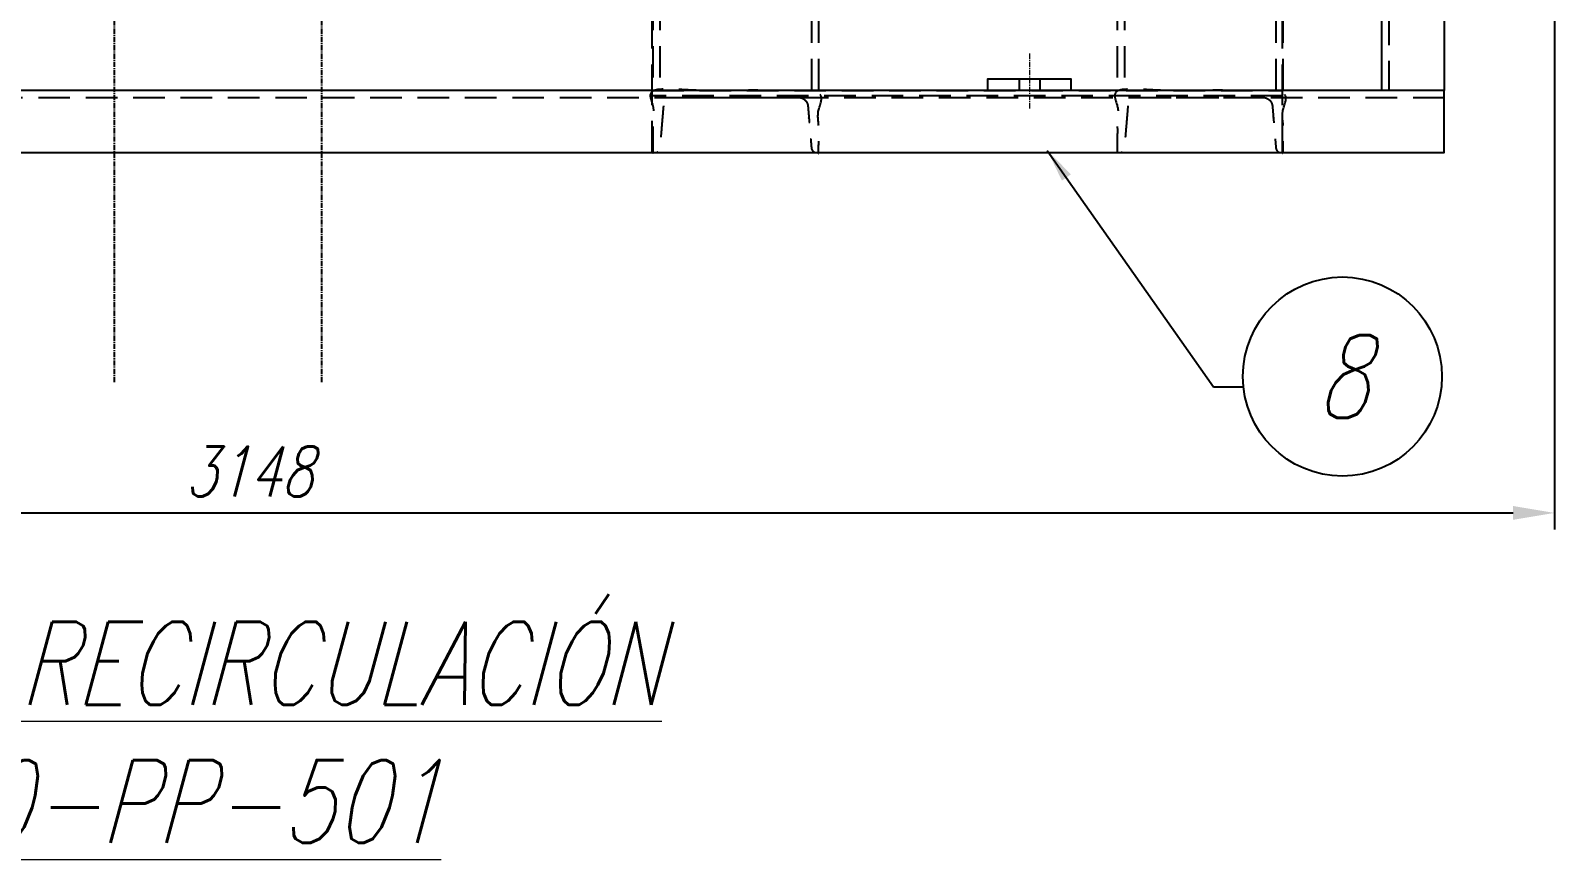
# Model space of a CAD drawing. Header units: millimetres. Extents: x -2122 to 22797, y 3569 to 89276.
# Drawn here: x 363 to 2200, y 81314 to 82313 of the extents above; entities that cross this region are included whole.
import ezdxf
from ezdxf.enums import TextEntityAlignment as Align

# ---------------------------------------------------------------- set-up
doc = ezdxf.new("R2010")
doc.units = ezdxf.units.MM
doc.header["$LTSCALE"] = 20
doc.linetypes.add('CENTER', pattern=[2, 1.25, -0.25, 0.25, -0.25])
doc.linetypes.add('HIDDEN', pattern=[9.525, 6.35, -3.175])
for name, color, linetype in [('IA-DIM', 7, 'Continuous'), ('IA-EJES', 4, 'CENTER'), ('IA-ESTRUCTURAS', 2, 'Continuous'), ('IA-SEGM', 1, 'HIDDEN'), ('IA-TEXT', 2, 'Continuous')]:
    doc.layers.add(name, color=color, linetype=linetype)
doc.layers.add('IA-TITLE', color=6, linetype='Continuous', lineweight=13)
doc.styles.add('ING-AMB', font='romans.shx', dxfattribs={"width": 0.75, "oblique": 15})
doc.styles.add('SALVADOR', font='romans.shx', dxfattribs={"width": 0.75, "oblique": 15})
doc.dimstyles.new('ING-AMB 16', dxfattribs={"dimscale": 16, "dimtxt": 3, "dimasz": 2.5, "dimexe": 1, "dimexo": 1, "dimgap": 1, "dimtad": 1, "dimdec": 0, "dimzin": 0, "dimdsep": 46, "dimtxsty": 'ING-AMB', "dimcen": 0.1, "dimclrd": 7, "dimclre": 7, "dimclrt": 2, "dimadec": 0, "dimazin": 0, "dimtfac": 1, "dimtdec": 0, "dimtmove": 0, "dimatfit": 0, "dimfxl": 1.25, "dimtfill": 1, "dimtolj": 1, "dimtzin": 0, "dimarcsym": 1})
doc.dimstyles.new('ING-AMB 20', dxfattribs={"dimscale": 20, "dimtxt": 3, "dimasz": 2.5, "dimexe": 1, "dimexo": 1, "dimgap": 1, "dimtad": 1, "dimdec": 0, "dimzin": 0, "dimdsep": 46, "dimtxsty": 'ING-AMB', "dimcen": 0.1, "dimclrd": 7, "dimclre": 7, "dimclrt": 2, "dimadec": 0, "dimazin": 0, "dimtfac": 1, "dimtdec": 0, "dimtmove": 0, "dimatfit": 0, "dimfxl": 1.25, "dimtolj": 1, "dimtzin": 0, "dimarcsym": 1})

# ---------------------------------------------------------------- blocks, each defined once
blk = doc.blocks.new('*D39')
at = {"layer": 'Defpoints', "color": 0, "transparency": 16777216}
for p in [(2200.2, 82616.5), (-947.9, 82578.1), (2200.2, 81731.7)]:
    blk.add_point(p, dxfattribs=at)
at = {"layer": 'IA-DIM', "color": 7, "lineweight": -2, "transparency": 16777216}
for p, q in [((2200.2, 82596.5), (2200.2, 81711.7)), ((-947.9, 82558.1), (-947.9, 81711.7)), ((-897.9, 81731.7), (2150.2, 81731.7))]:
    blk.add_line(p, q, dxfattribs=at)
at = {"layer": 'IA-DIM', "color": 7, "transparency": 16777216}
for points in [[(-897.9, 81740.1), (-897.9, 81723.4), (-947.9, 81731.7)], [(2150.2, 81740.1), (2150.2, 81723.4), (2200.2, 81731.7)]]:
    blk.add_solid(points, dxfattribs=at)
at = {"layer": 'IA-DIM', "color": 2, "transparency": 16777216, "insert": (626.2, 81781.7), "char_height": 60, "attachment_point": 5, "style": 'ING-AMB'}
blk.add_mtext('\\A1;3148', dxfattribs=at)
blk = doc.blocks.new('EJE')
blk.add_circle((0, 6), 6)
at = {"style": 'SALVADOR', "oblique": 15, "width": 0.75}
blk.add_attdef('N', text='', height=5, dxfattribs=at).set_placement((0, 6), align=Align.MIDDLE)

msp = doc.modelspace()

# ---------------------------------------------------------------- linework, layer by layer
at = {"layer": 'IA-EJES', "ltscale": 0.25}
for p, q in [((464.1, 81889.4), (464.1, 83701.9)), ((714.1, 81889.4), (714.1, 83701.9))]:
    msp.add_line(p, q, dxfattribs=at)
at = {"layer": 'IA-EJES', "lineweight": 15, "ltscale": 0.25}
msp.add_line((1567.1, 82285.6), (1567.1, 82218.2), dxfattribs=at)
at = {"layer": 'IA-ESTRUCTURAS'}
for points in [[(1992.1, 83191.2), (2067.1, 83191.2), (2067.1, 82241.2), (1992.1, 82241.2), (1992.1, 83191.2), (1992.1, 83191.2)], [(-827.9, 82241.2), (-827.9, 82166.2), (2067.1, 82166.2), (2067.1, 82241.2), (-827.9, 82241.2), (-752.9, 82241.2)]]:
    msp.add_lwpolyline(points, dxfattribs=at)
at = {"layer": 'IA-ESTRUCTURAS', "color": 2, "elevation": 0}
msp.add_lwpolyline([(1617.1, 82241.2), (1517.1, 82241.2), (1517.1, 82255.2), (1617.1, 82255.2)], close=True, dxfattribs=at)
at = {"layer": 'IA-SEGM', "ltscale": 0.3, "extrusion": (2.44929e-16, 1, -1.83697e-16)}
for p, q in [((1113.1, 83266.2), (1113.1, 82241.2)), ((1121.6, 83266.2), (1121.6, 82241.2)), ((1304.6, 82241.2), (1304.6, 83266.2)), ((1313.1, 82241.2), (1313.1, 83266.2)), ((1673.1, 83266.2), (1673.1, 82241.2)), ((1681.6, 83266.2), (1681.6, 82241.2)), ((1864.6, 82241.2), (1864.6, 83266.2)), ((1873.1, 82241.2), (1873.1, 83266.2))]:
    msp.add_line(p, q, dxfattribs=at)
at = {"layer": 'IA-SEGM', "ltscale": 0.3}
for p, q in [((1112.3, 82234.5), (1112.3, 83198)), ((1872.3, 82234.5), (1872.3, 83198)), ((2000.6, 83191.2), (2000.6, 82241.2)), ((1554.6, 82255.2, 0), (1554.6, 82241.2, 0)), ((1579.6, 82255.2, 0), (1579.6, 82241.2, 0)), ((-827.9, 82232.7), (2067.1, 82232.7)), ((1112.3, 82240.9), (1872.3, 82240.9)), ((1872.3, 82234.5), (1112.3, 82234.5)), ((1112.3, 82166.2), (1112.3, 82234.5)), ((1872.3, 82166.2), (1872.3, 82234.5)), ((1112.3, 82166.2), (1872.3, 82166.2))]:
    msp.add_line(p, q, dxfattribs=at)
for points in [[(1288.6, 82232.7), (1213.1, 82232.7), (1137.6, 82232.7), (1127.1, 82232.7), (1126.2, 82222.2), (1124.1, 82197), (1122, 82171.7), (1121.5, 82166.2), (1116, 82166.2), (1114.6, 82166.2), (1113.1, 82166.2), (1113.1, 82203.7), (1113.1, 82241.2), (1213.1, 82241.2), (1313.1, 82241.2), (1313.1, 82203.7), (1313.1, 82166.2), (1311.7, 82166.2), (1310.3, 82166.2), (1304.8, 82166.2), (1304.3, 82171.7), (1302.2, 82197), (1300.1, 82222.2), (1299.2, 82232.7), (1288.6, 82232.7)], [(1848.6, 82232.7), (1773.1, 82232.7), (1697.6, 82232.7), (1687.1, 82232.7), (1686.2, 82222.2), (1684.1, 82197), (1682, 82171.7), (1681.5, 82166.2), (1676, 82166.2), (1674.6, 82166.2), (1673.1, 82166.2), (1673.1, 82203.7), (1673.1, 82241.2), (1773.1, 82241.2), (1873.1, 82241.2), (1873.1, 82203.7), (1873.1, 82166.2), (1871.7, 82166.2), (1870.3, 82166.2), (1864.8, 82166.2), (1864.3, 82171.7), (1862.2, 82197), (1860.1, 82222.2), (1859.2, 82232.7), (1848.6, 82232.7)]]:
    msp.add_rational_spline(points, [1, 1, 1, 0.73591517227, 1, 1, 1, 0.73618993247, 1, 1, 1, 1, 1, 1, 1, 1, 1, 1, 1, 0.736189932283, 1, 1, 1, 0.73591517227, 1], degree=2, knots=[0, 0, 0, 1, 1, 2.487558, 2.487558, 3.487558, 3.487558, 4.974304, 4.974304, 5.974304, 5.974304, 6.974304, 6.974304, 7.974304, 7.974304, 8.974304, 8.974304, 9.974304, 9.974304, 11.46105, 11.46105, 12.46105, 12.46105, 13.948608, 13.948608, 13.948608], dxfattribs=at)

# ---------------------------------------------------------------- block references
at = {"layer": 'IA-TEXT'}
ref = msp.add_blockref('EJE', (1944.5, 82016.2, 10192.1), dxfattribs=dict(at, xscale=20, yscale=20, zscale=20, rotation=180))
ref.add_attrib('N', '8', dxfattribs={"layer": '0', "height": 100, "style": 'SALVADOR', "oblique": 15, "width": 0.75}).set_placement((1944.5, 81896.2, 10192.1), align=Align.MIDDLE)

# ---------------------------------------------------------------- texts
at = {"layer": 'IA-TITLE', "insert": (-712.8, 81600.5), "char_height": 100, "attachment_point": 1, "style": 'ING-AMB'}
msp.add_mtext_dynamic_manual_height_columns('\\pi489.85841;{\\LBOMBA DE RECIRCULACIÓN\\P\\pi882.84377;940-PP-501}', width=2506.512, gutter_width=250, heights=[0], dxfattribs=at)

# ---------------------------------------------------------------- dimensions: what is measured, and where the dimension line sits
at = {"layer": 'IA-DIM'}
dim = msp.add_linear_dim(base=(2200.2, 81731.7), p1=(-947.9, 82578.1), p2=(2200.2, 82616.5), dimstyle='ING-AMB 20', override={"dimpost": '\\X'}, dxfattribs=at)
dim.commit()
dim.dimension.update_dxf_attribs({"geometry": '*D39', "text_midpoint": (626.2, 81781.7)})

# ---------------------------------------------------------------- leaders
at = {"layer": 'IA-TEXT'}
msp.add_leader([(1588.7, 82168.9, 10192.1), (1789, 81883.7, 10192.1), (1825.1, 81883.7, 10192.1)], dimstyle='ING-AMB 16', override={"dimgap": 1, "dimtad": 0}, dxfattribs=at)

doc.saveas('drawing.dxf')
